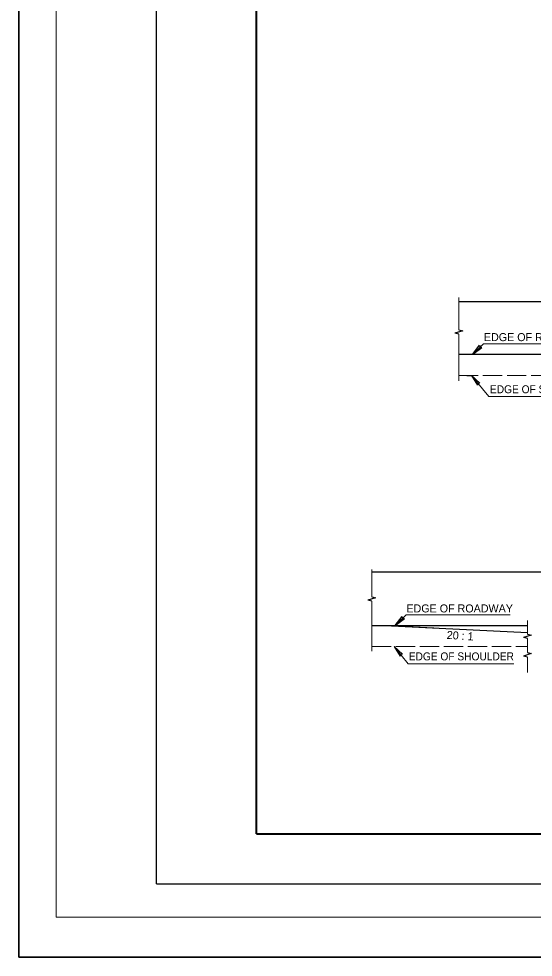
# Model space of a CAD drawing. Extents: x 476 to 850, y 297 to 573.
# Drawn here: x 476.2 to 553.3, y 296.8 to 437.5 of the extents above; entities that cross this region are included whole.
import ezdxf

# ---------------------------------------------------------------- set-up
doc = ezdxf.new("R2010")
doc.units = 0
doc.header["$LTSCALE"] = 0.48
doc.linetypes.add('LONG_DASHED', pattern=[7.5, 6, -1.5])
doc.layers.add('1', color=7, linetype='Continuous', lineweight=25)
doc.layers.add('10', color=7, linetype='Continuous', lineweight=13)

msp = doc.modelspace()

# ---------------------------------------------------------------- linework, layer by layer
at = {"layer": '1', "lineweight": 13}
for p, q in [((481.8721, 302.8409), (481.8721, 532.8235)), ((542.193, 390.8891), (542.193, 395.7274)), ((542.193, 390.2102), (542.193, 383.2153)), ((529.1339, 350.8564), (529.1339, 354.9295)), ((529.1339, 350.1774), (529.1339, 342.7204)), ((552.4468, 345.2654), (552.4468, 347.3239)), ((552.4468, 344.5864), (552.4468, 342.4983)), ((552.4468, 341.8194), (552.4468, 339.5149)), ((481.8721, 302.8409), (841.8451, 302.8409))]:
    msp.add_line(p, q, dxfattribs=at)
at = {"layer": '1', "lineweight": 40}
for q in [(511.8699, 520.3248), (836.8452, 315.34)]:
    msp.add_line((511.8699, 315.34), q, dxfattribs=at)
at = {"layer": '1'}
for p, q in [((542.2178, 395.1267), (657.6408, 395.1267)), ((548.3343, 395.1267), (549.3323, 395.1267)), ((549.8233, 395.1267), (555.7633, 395.1267)), ((542.193, 390.2102), (541.5944, 390.3699)), ((544.2484, 387.2064), (545.2902, 388.5521)), ((544.2484, 387.2064), (545.6145, 388.2213)), ((542.2178, 387.2067), (657.6408, 387.2067)), ((543.3685, 384.0387), (544.3664, 384.0387)), ((544.0729, 384.0379), (545.3177, 382.8774)), ((544.0729, 384.0379), (544.9585, 382.5847)), ((529.1339, 354.5748), (674.108, 354.5748)), ((539.3689, 354.5748), (545.3089, 354.5748)), ((545.8, 354.5748), (546.7979, 354.5748)), ((547.2889, 354.5748), (553.2289, 354.5748)), ((529.1339, 350.1774), (528.5353, 350.3372)), ((532.6507, 346.5742), (533.6924, 347.9199)), ((532.6507, 346.5742), (534.0168, 347.589)), ((529.1339, 346.5745), (552.4468, 346.5745)), ((531.0975, 346.5745), (552.4468, 345.5012)), ((531.0975, 346.5745), (531.7303, 346.5426)), ((533.3044, 346.4637), (538.4458, 346.2054)), ((552.4468, 344.5864), (551.8481, 344.7462)), ((532.4752, 343.4058), (533.7199, 342.2451)), ((532.4752, 343.4058), (533.3607, 341.9524)), ((552.4468, 341.8194), (551.8481, 341.9791)), ((496.8709, 307.8408), (841.8451, 307.8408))]:
    msp.add_line(p, q, dxfattribs=at)
at = {"layer": '1', "linetype": 'LONG_DASHED', "lineweight": 13}
for p, q in [((542.193, 384.0387), (559.8842, 384.0387)), ((529.1339, 343.4065), (552.4468, 343.4065))]:
    msp.add_line(p, q, dxfattribs=at)
at = {"layer": '1'}
for points in [[(496.8709, 307.8408), (496.8709, 527.824), (841.8451, 527.824)], [(542.193, 390.8891), (542.7731, 390.7343), (541.5944, 390.3699)], [(545.2902, 388.5521), (545.3609, 388.2937), (545.6145, 388.2213)], [(545.3177, 382.8774), (545.0538, 382.8307), (544.9585, 382.5847)], [(529.1339, 350.8564), (529.714, 350.7015), (528.5353, 350.3372)], [(533.6924, 347.9199), (533.7631, 347.6614), (534.0168, 347.589)], [(552.4468, 345.2654), (553.0269, 345.1107), (551.8481, 344.7462)], [(533.7199, 342.2451), (533.456, 342.1984), (533.3607, 341.9524)], [(552.4468, 342.4983), (553.0269, 342.3434), (551.8481, 341.9791)]]:
    msp.add_lwpolyline(points, dxfattribs=at)
at = {"layer": '1', "lineweight": 13}
for points in [[(544.2476, 387.2067), (545.8633, 388.7907), (561.5475, 388.7907)], [(544.0734, 384.0387), (546.6553, 380.8708), (562.8903, 380.8708)], [(532.6499, 346.5745), (534.2655, 348.1585), (549.8764, 348.1585)], [(532.4756, 343.4065), (534.5937, 340.8076), (550.4235, 340.8076)]]:
    msp.add_lwpolyline(points, dxfattribs=at)
at = {"layer": '10', "lineweight": 35}
msp.add_lwpolyline([(476.2469, 296.8306), (849.7528, 296.8306), (849.7528, 573.0926), (476.2469, 573.0926)], close=True, dxfattribs=at)

# ---------------------------------------------------------------- texts
at = {"layer": '1'}
for p in [(545.9304, 389.1744), (534.3194, 348.5112)]:
    msp.add_text('EDGE OF ROADWAY', height=1.2, dxfattribs=at).set_placement(p)
at = {"layer": '1', "width": 0.95}
for p in [(546.8365, 381.3588), (534.6724, 341.3229)]:
    msp.add_text('EDGE OF SHOULDER', height=1.2, dxfattribs=at).set_placement(p)
at = {"layer": '1'}
msp.add_text('20 : 1', height=1.2, rotation=356.161, dxfattribs=at).set_placement((540.3371, 344.5585))

doc.saveas('drawing.dxf')
